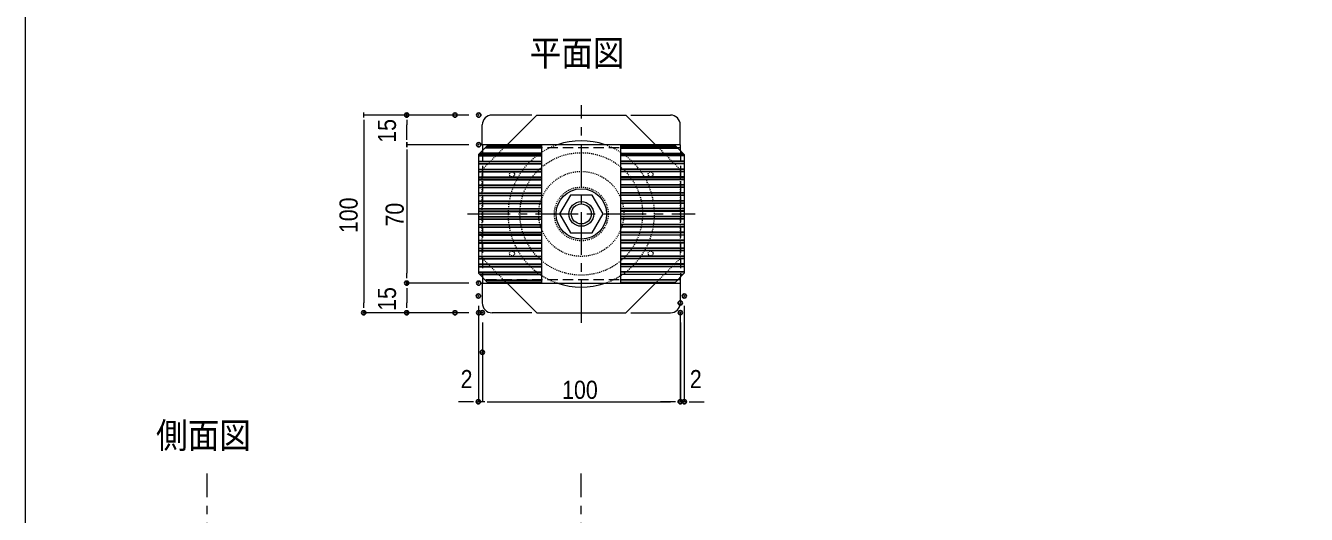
# Model space of a CAD drawing. Units: millimetres, scale not verified. Extents: x -849 to 851, y -136 to 149.
# Drawn here: x 226.2 to 355.6, y -39.5 to 10 of the extents above; entities that cross this region are included whole.
import ezdxf
from ezdxf.enums import TextEntityAlignment as Align

# ---------------------------------------------------------------- set-up
doc = ezdxf.new("R2010")
doc.units = ezdxf.units.MM
doc.header["$LTSCALE"] = 0.86
doc.header["$PDMODE"] = 32
doc.header["$PDSIZE"] = 0.43
doc.linetypes.add('CHAIN1', pattern=[8, 5, -1, 1, -1])
doc.linetypes.add('DASHED1', pattern=[1.8, 1.2, -0.6])
for name, color, linetype, lineweight in [('0-0_一般', 4, 'Continuous', 9), ('0-1_A10_通り芯寸法', 1, 'Continuous', 9), ('0-2_0', 2, 'Continuous', 9), ('0-4_外形線2', 2, 'CHAIN1', 9), ('0-5_寸法', 7, 'Continuous', 9)]:
    doc.layers.add(name, color=color, linetype=linetype, lineweight=lineweight)
doc.layers.add('0-3_DEFPOINTS', color=7, linetype='Continuous')
doc.styles.add('ＭＳ ゴシック', font='')
doc.styles.add('ＭＳ Ｐゴシック', font='')
doc.styles.get('ＭＳ ゴシック').set_extended_font_data('MS Gothic')
doc.styles.get('ＭＳ Ｐゴシック').set_extended_font_data('MS PGothic')

# ---------------------------------------------------------------- blocks, each defined once
blk = doc.blocks.new('グループ-225-1')
at = {"layer": '0-0_一般', "color": 2}
for radius in [63.75, 31.25]:
    blk.add_circle((15281.55, -46734.24), radius, dxfattribs=at)
blk = doc.blocks.new('グループ-226-1')
at = {"layer": '0-2_0', "color": 7}
blk.add_lwpolyline([(15254.13, -46686.74), (15226.7, -46734.24), (15254.13, -46781.74), (15308.98, -46781.74), (15336.4, -46734.24), (15308.98, -46686.74)], close=True, dxfattribs=at)
blk.add_circle((15281.37, -46734.24), 25.27, dxfattribs=at)
blk = doc.blocks.new('_DOT')
at = {"layer": '0-2_0', "color": 7}
for p, q in [((-2.5, 0), (-5, 0)), ((-1.25, 0), (1.25, 0))]:
    blk.add_line(p, q, dxfattribs=at)
blk = doc.blocks.new('グループ-227-1')
at = {"layer": '0-0_一般', "color": 7}
for p, q in [((15181.55, -46567.74), (15038.05, -46567.74)), ((15181.55, -46566.74), (15039.05, -46566.74)), ((15181.55, -46565.74), (15040.05, -46565.74)), ((15181.55, -46562.74), (15043.05, -46562.74)), ((15181.55, -46561.74), (15044.05, -46561.74)), ((15181.55, -46560.74), (15045.05, -46560.74)), ((15021.55, -46586.74), (15181.55, -46586.74)), ((15021.55, -46587.74), (15181.55, -46587.74)), ((15021.55, -46600.74), (15181.55, -46600.74)), ((15021.55, -46601.74), (15181.55, -46601.74)), ((15021.55, -46606.74), (15181.55, -46606.74)), ((15021.55, -46607.74), (15181.55, -46607.74)), ((15023.05, -46582.74), (15181.55, -46582.74)), ((15181.55, -46581.74), (15024.05, -46581.74)), ((15181.55, -46580.74), (15025.05, -46580.74)), ((15021.55, -46620.74), (15181.55, -46620.74)), ((15021.55, -46621.74), (15181.55, -46621.74)), ((15021.55, -46626.74), (15181.55, -46626.74)), ((15021.55, -46627.74), (15181.55, -46627.74)), ((15021.55, -46640.74), (15181.55, -46640.74)), ((15021.55, -46641.74), (15181.55, -46641.74)), ((15021.55, -46646.74), (15181.55, -46646.74)), ((15021.55, -46647.74), (15181.55, -46647.74)), ((15021.55, -46660.74), (15181.55, -46660.74)), ((15021.55, -46661.74), (15181.55, -46661.74)), ((15021.55, -46666.74), (15181.55, -46666.74)), ((15021.55, -46667.74), (15181.55, -46667.74)), ((15021.55, -46680.74), (15181.55, -46680.74)), ((15021.55, -46681.74), (15181.55, -46681.74)), ((15021.55, -46686.74), (15181.55, -46686.74)), ((15021.55, -46687.74), (15181.55, -46687.74)), ((15021.55, -46700.74), (15181.55, -46700.74)), ((15021.55, -46701.74), (15181.55, -46701.74)), ((15021.55, -46706.74), (15181.55, -46706.74)), ((15021.55, -46707.74), (15181.55, -46707.74)), ((15021.55, -46720.74), (15181.55, -46720.74)), ((15021.55, -46721.74), (15181.55, -46721.74)), ((15021.55, -46726.74), (15181.55, -46726.74)), ((15021.55, -46727.74), (15181.55, -46727.74)), ((15021.55, -46740.74), (15181.55, -46740.74)), ((15021.55, -46741.74), (15181.55, -46741.74)), ((15021.55, -46746.74), (15181.55, -46746.74)), ((15021.55, -46747.74), (15181.55, -46747.74)), ((15021.55, -46760.74), (15181.55, -46760.74)), ((15021.55, -46761.74), (15181.55, -46761.74)), ((15021.55, -46766.74), (15181.55, -46766.74)), ((15021.55, -46767.74), (15181.55, -46767.74)), ((15021.55, -46780.74), (15181.55, -46780.74)), ((15021.55, -46781.74), (15181.55, -46781.74)), ((15181.55, -46786.74), (15021.55, -46786.74)), ((15021.55, -46787.74), (15181.55, -46787.74)), ((15021.55, -46800.74), (15181.55, -46800.74)), ((15021.55, -46801.74), (15181.55, -46801.74)), ((15021.55, -46806.74), (15181.55, -46806.74)), ((15021.55, -46807.74), (15181.55, -46807.74)), ((15021.55, -46820.74), (15181.55, -46820.74)), ((15021.55, -46821.74), (15181.55, -46821.74)), ((15021.55, -46826.74), (15181.55, -46826.74)), ((15021.55, -46827.74), (15181.55, -46827.74)), ((15021.55, -46840.74), (15181.55, -46840.74)), ((15021.55, -46841.74), (15181.55, -46841.74)), ((15021.55, -46846.74), (15181.55, -46846.74)), ((15021.55, -46847.74), (15181.55, -46847.74)), ((15021.55, -46860.74), (15181.55, -46860.74)), ((15021.55, -46861.74), (15181.55, -46861.74)), ((15021.55, -46866.74), (15181.55, -46866.74)), ((15021.55, -46867.74), (15181.55, -46867.74)), ((15021.55, -46880.74), (15181.55, -46880.74)), ((15021.55, -46881.74), (15181.55, -46881.74)), ((15181.55, -46886.74), (15024.05, -46886.74)), ((15025.05, -46887.74), (15181.55, -46887.74)), ((15038.05, -46900.74), (15181.55, -46900.74)), ((15039.05, -46901.74), (15181.55, -46901.74)), ((15181.55, -46906.74), (15044.05, -46906.74)), ((15181.55, -46907.74), (15045.05, -46907.74))]:
    blk.add_line(p, q, dxfattribs=at)
blk.add_lwpolyline([(15021.55, -46584.24), (15021.55, -46884.24), (15046.55, -46909.24), (15181.55, -46909.24), (15181.55, -46559.24), (15046.55, -46559.24)], close=True, dxfattribs=at)
at = {"layer": '0-0_一般', "color": 7, "linetype": 'DASHED1'}
for centre in [(15106.55, -46634.24), (15106.55, -46834.24)]:
    blk.add_circle(centre, 6.24, dxfattribs=at)
blk = doc.blocks.new('グループ-228-1')
at = {"layer": '0-0_一般', "color": 7}
for p, q in [((15381.55, -46560.74), (15518.05, -46560.74)), ((15381.55, -46561.74), (15519.05, -46561.74)), ((15381.55, -46562.74), (15520.05, -46562.74)), ((15381.55, -46565.74), (15523.05, -46565.74)), ((15381.55, -46566.74), (15524.05, -46566.74)), ((15381.55, -46567.74), (15525.05, -46567.74)), ((15381.55, -46580.74), (15538.05, -46580.74)), ((15381.55, -46581.74), (15539.05, -46581.74)), ((15540.05, -46582.74), (15381.55, -46582.74)), ((15541.55, -46586.74), (15381.55, -46586.74)), ((15541.55, -46587.74), (15381.55, -46587.74)), ((15541.55, -46600.74), (15381.55, -46600.74)), ((15541.55, -46601.74), (15381.55, -46601.74)), ((15541.55, -46606.74), (15381.55, -46606.74)), ((15541.55, -46607.74), (15381.55, -46607.74)), ((15541.55, -46620.74), (15381.55, -46620.74)), ((15541.55, -46621.74), (15381.55, -46621.74)), ((15541.55, -46626.74), (15381.55, -46626.74)), ((15541.55, -46627.74), (15381.55, -46627.74)), ((15541.55, -46640.74), (15381.55, -46640.74)), ((15541.55, -46641.74), (15381.55, -46641.74)), ((15541.55, -46646.74), (15381.55, -46646.74)), ((15541.55, -46647.74), (15381.55, -46647.74)), ((15541.55, -46660.74), (15381.55, -46660.74)), ((15541.55, -46661.74), (15381.55, -46661.74)), ((15541.55, -46666.74), (15381.55, -46666.74)), ((15541.55, -46667.74), (15381.55, -46667.74)), ((15541.55, -46680.74), (15381.55, -46680.74)), ((15541.55, -46681.74), (15381.55, -46681.74)), ((15541.55, -46686.74), (15381.55, -46686.74)), ((15541.55, -46687.74), (15381.55, -46687.74)), ((15541.55, -46700.74), (15381.55, -46700.74)), ((15541.55, -46701.74), (15381.55, -46701.74)), ((15541.55, -46706.74), (15381.55, -46706.74)), ((15541.55, -46707.74), (15381.55, -46707.74)), ((15541.55, -46720.74), (15381.55, -46720.74)), ((15541.55, -46721.74), (15381.55, -46721.74)), ((15541.55, -46726.74), (15381.55, -46726.74)), ((15541.55, -46727.74), (15381.55, -46727.74)), ((15541.55, -46740.74), (15381.55, -46740.74)), ((15541.55, -46741.74), (15381.55, -46741.74)), ((15541.55, -46746.74), (15381.55, -46746.74)), ((15541.55, -46747.74), (15381.55, -46747.74)), ((15541.55, -46760.74), (15381.55, -46760.74)), ((15541.55, -46761.74), (15381.55, -46761.74)), ((15541.55, -46766.74), (15381.55, -46766.74)), ((15541.55, -46767.74), (15381.55, -46767.74)), ((15541.55, -46780.74), (15381.55, -46780.74)), ((15541.55, -46781.74), (15381.55, -46781.74)), ((15381.55, -46786.74), (15541.55, -46786.74)), ((15541.55, -46787.74), (15381.55, -46787.74)), ((15541.55, -46800.74), (15381.55, -46800.74)), ((15541.55, -46801.74), (15381.55, -46801.74)), ((15541.55, -46806.74), (15381.55, -46806.74)), ((15541.55, -46807.74), (15381.55, -46807.74)), ((15541.55, -46820.74), (15381.55, -46820.74)), ((15541.55, -46821.74), (15381.55, -46821.74)), ((15541.55, -46826.74), (15381.55, -46826.74)), ((15541.55, -46827.74), (15381.55, -46827.74)), ((15541.55, -46840.74), (15381.55, -46840.74)), ((15541.55, -46841.74), (15381.55, -46841.74)), ((15541.55, -46846.74), (15381.55, -46846.74)), ((15541.55, -46847.74), (15381.55, -46847.74)), ((15541.55, -46860.74), (15381.55, -46860.74)), ((15541.55, -46861.74), (15381.55, -46861.74)), ((15541.55, -46866.74), (15381.55, -46866.74)), ((15541.55, -46867.74), (15381.55, -46867.74)), ((15541.55, -46880.74), (15381.55, -46880.74)), ((15541.55, -46881.74), (15381.55, -46881.74)), ((15381.55, -46886.74), (15539.05, -46886.74)), ((15538.05, -46887.74), (15381.55, -46887.74)), ((15525.05, -46900.74), (15381.55, -46900.74)), ((15524.05, -46901.74), (15381.55, -46901.74)), ((15381.55, -46906.74), (15519.05, -46906.74)), ((15381.55, -46907.74), (15518.05, -46907.74))]:
    blk.add_line(p, q, dxfattribs=at)
blk.add_lwpolyline([(15541.55, -46584.24), (15541.55, -46884.24), (15516.55, -46909.24), (15381.55, -46909.24), (15381.55, -46559.24), (15516.55, -46559.24)], close=True, dxfattribs=at)
at = {"layer": '0-0_一般', "color": 7, "linetype": 'DASHED1'}
for centre in [(15456.55, -46634.24), (15456.55, -46834.24)]:
    blk.add_circle(centre, 6.24, dxfattribs=at)
blk = doc.blocks.new('グループ-229-1')
at = {"layer": '0-1_A10_通り芯寸法', "color": 2}
for p, q in [((15031.37, -46559.24), (15031.37, -46509.24)), ((15156.37, -46484.24), (15056.37, -46484.24)), ((15406.37, -46484.24), (15506.37, -46484.24)), ((15531.37, -46559.24), (15531.37, -46509.24)), ((15031.37, -46909.24), (15031.37, -46959.24)), ((15531.37, -46909.24), (15531.37, -46959.24)), ((15156.37, -46984.24), (15056.37, -46984.24)), ((15406.37, -46984.24), (15506.37, -46984.24))]:
    blk.add_line(p, q, dxfattribs=at)
at = {"layer": '0-1_A10_通り芯寸法', "color": 7}
for start, end in [(71.07536, 108.92464), (251.07536, 288.92464)]:
    blk.add_arc((15281.37, -46734.24), 185, start, end, dxfattribs=at)
at = {"layer": '0-2_0', "linetype": 'DASHED1'}
for p, q in [((15031.37, -46621.74), (15093.87, -46559.24)), ((15468.87, -46559.24), (15531.37, -46621.74)), ((15031.37, -46846.74), (15093.87, -46909.24)), ((15468.87, -46909.24), (15531.37, -46846.74))]:
    blk.add_line(p, q, dxfattribs=at)
at = {"layer": '0-2_0'}
for points in [[(15093.87, -46559.24), (15168.87, -46484.24), (15281.37, -46484.24), (15393.87, -46484.24), (15468.87, -46559.24)], [(15093.87, -46909.24), (15168.87, -46984.24), (15281.37, -46984.24), (15393.87, -46984.24), (15468.87, -46909.24)]]:
    blk.add_lwpolyline(points, dxfattribs=at)
at = {"layer": '0-2_0', "linetype": 'DASHED1'}
for points in [[(15031.37, -46846.74), (15031.37, -46734.24), (15031.37, -46621.74)], [(15531.37, -46621.74), (15531.37, -46734.24), (15531.37, -46846.74)]]:
    blk.add_lwpolyline(points, dxfattribs=at)
for radius in [155, 107.5, 68]:
    blk.add_circle((15281.37, -46734.24), radius, dxfattribs=at)
at = {"layer": '0-2_0', "color": 7}
for centre, start, end in [((15056.37, -46509.24), 90, 180), ((15506.37, -46509.24), 0, 90), ((15056.37, -46959.24), 180, 270), ((15506.37, -46959.24), 270, 0)]:
    blk.add_arc(centre, 25, start, end, dxfattribs=at)
at = {"layer": '0-2_0', "linetype": 'DASHED1'}
for start, end in [(108.92464, 251.07536), (288.92464, 71.07536)]:
    blk.add_arc((15281.37, -46734.24), 185, start, end, dxfattribs=at)

msp = doc.modelspace()

# ---------------------------------------------------------------- linework, layer by layer
at = {"layer": '0-0_一般', "color": 7, "linetype": 'CHAIN1'}
for p, q in [((282.3676, -20.0769), (282.3676, 1.9231)), ((270.8676, -9.0769), (293.8676, -9.0769))]:
    msp.add_line(p, q, dxfattribs=at)
at = {"layer": '0-0_一般', "linetype": 'DASHED1'}
for p, q in [((292.3676, -2.3969), (272.3676, -2.3969)), ((272.3676, -2.6769), (272.3676, -15.4769)), ((292.3676, -2.6769), (292.3676, -15.4769)), ((292.3676, -15.7569), (272.3676, -15.7569))]:
    msp.add_line(p, q, dxfattribs=at)
at = {"layer": '0-0_一般', "color": 5}
msp.add_lwpolyline([(226.2302, 136.5), (626.2302, 136.5), (626.2302, -123.5), (226.2302, -123.5)], close=True, dxfattribs=at)
at = {"layer": '0-0_一般', "color": 7}
for points in [[(292.3676, -2.6769), (292.3676, -2.0769), (272.3676, -2.0769), (272.3676, -2.6769)], [(272.3676, -15.4769), (272.3676, -16.0769), (292.3676, -16.0769), (292.3676, -15.4769)]]:
    msp.add_lwpolyline(points, dxfattribs=at)
at = {"layer": '0-3_DEFPOINTS'}
for p in [(264.7257, 0.9231), (269.6041, 0.9231), (272.0081, 0.9231), (272.0081, -2.0769), (264.7256, -16.0769), (272.0081, -16.0769), (271.9676, -17.3768), (292.3603, -18.0769), (292.7676, -17.3768), (260.3903, -19.0769), (264.7257, -19.0769), (269.6041, -19.0769), (272.0081, -19.0769), (272.3676, -19.0588), (292.3676, -19.0588), (272.3676, -23.0588), (271.9676, -28.0769), (292.3603, -28.0769), (292.7676, -28.0769)]:
    msp.add_point(p, dxfattribs=at)
at = {"layer": '0-4_外形線2'}
for p, q in [((244.5602, -106.5238), (244.5602, -35.3238)), ((282.3603, -106.5238), (282.3603, -35.3238))]:
    msp.add_line(p, q, dxfattribs=at)
at = {"layer": '0-5_寸法'}
for p, q in [((268.6041, 0.9231), (260.3903, 0.9231)), ((271.0081, 0.9231), (264.7257, 0.9231)), ((260.3903, -0.0768), (260.3903, -18.0769)), ((264.7257, -1.0769), (264.7257, -0.0768)), ((271.0081, -2.0769), (264.7256, -2.0769)), ((271.0081, -2.0769), (264.7257, -2.0769)), ((264.7256, -3.0768), (264.7256, -15.0769)), ((271.0081, -16.0769), (264.7256, -16.0769)), ((271.0081, -16.0769), (264.7257, -16.0769)), ((264.7257, -17.0768), (264.7257, -18.0769)), ((268.6041, -19.0769), (260.3903, -19.0769)), ((271.0081, -19.0769), (264.7257, -19.0769)), ((271.9676, -18.3768), (271.9676, -28.0769)), ((292.3603, -19.0769), (292.3603, -28.0769)), ((292.7676, -18.3768), (292.7676, -28.0769)), ((272.3676, -20.0588), (272.3676, -28.0769)), ((292.3676, -20.0588), (292.3676, -28.0769)), ((272.3676, -24.0588), (272.3676, -28.0769)), ((270.9677, -28.0769), (269.9677, -28.0769)), ((272.3676, -28.0769), (271.9676, -28.0769)), ((273.3676, -28.0769), (274.3675, -28.0769)), ((273.3676, -28.0769), (291.3603, -28.0769)), ((291.3677, -28.0769), (290.3677, -28.0769)), ((292.3676, -28.0769), (292.7676, -28.0769)), ((293.7676, -28.0769), (294.7675, -28.0769))]:
    msp.add_line(p, q, dxfattribs=at)

# ---------------------------------------------------------------- block references
at = {"layer": '0-0_一般', "xscale": 0.04, "yscale": 0.04}
for name in ['グループ-227-1', 'グループ-228-1', 'グループ-225-1', 'グループ-226-1']:
    msp.add_blockref(name, (-328.8944, 1860.2927), dxfattribs=at)
at = {"layer": '0-1_A10_通り芯寸法', "xscale": 0.04, "yscale": 0.04}
msp.add_blockref('グループ-229-1', (-328.8944, 1860.2927), dxfattribs=at)
at = {"layer": '0-5_寸法', "xscale": 0.1999878, "yscale": 0.1999878}
for p, rotation in [((260.3903, 0.9231), 90), ((264.7257, 0.9231), 90), ((264.7257, -2.0769), 270), ((264.7256, -2.0769), 90), ((264.7256, -16.0769), 270), ((264.7257, -16.0769), 90), ((260.3903, -19.0769), 270), ((264.7257, -19.0769), 270), ((272.3676, -28.0769), 180), ((272.3676, -28.0769), 180), ((292.7676, -28.0769), 180)]:
    msp.add_blockref('_DOT', p, dxfattribs=dict(at, rotation=rotation))
for p in [(271.9676, -28.0769), (292.3603, -28.0769), (292.3676, -28.0769)]:
    msp.add_blockref('_DOT', p, dxfattribs=at)

# ---------------------------------------------------------------- texts
at = {"layer": '0-0_一般', "color": 7, "style": 'ＭＳ ゴシック', "width": 0.9}
for s, p in [('平面図', (277.1399, 5.1067)), ('側面図', (239.4064, -33.5553))]:
    msp.add_text(s, height=2.603, dxfattribs=at).set_placement(p, align=Align.BOTTOM_LEFT)
at = {"layer": '0-5_寸法', "style": 'ＭＳ Ｐゴシック', "width": 0.9}
for s, p in [('15', (264.194, -1.8787)), ('100', (260.3185, -11.0155)), ('70', (264.9755, -10.3506)), ('15', (264.194, -18.8787))]:
    msp.add_text(s, height=1.833, rotation=90, dxfattribs=at).set_placement(p, align=Align.BOTTOM_LEFT)
for s, p in [('2', (270.173, -27.2451)), ('2', (293.3276, -27.2451)), ('100', (280.4253, -28.3267))]:
    msp.add_text(s, height=1.833, dxfattribs=at).set_placement(p, align=Align.BOTTOM_LEFT)

doc.saveas('drawing.dxf')
